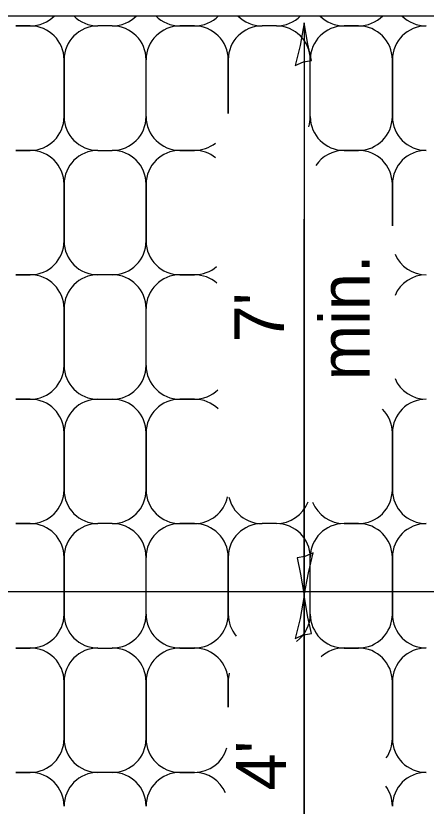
# Model space of a CAD drawing. Extents: x 0 to 2.83, y -0.12 to 1.83.
# Drawn here: x 0.8057 to 0.9018, y 0.7031 to 0.8883 of the extents above; entities that cross this region are included whole.
import ezdxf

# ---------------------------------------------------------------- set-up
doc = ezdxf.new("R2010")
doc.units = 0
doc.layers.add('RD_Pr_Roadway_Dimensions', color=7, linetype='Continuous')
doc.layers.add('SH_General_Details', color=7, linetype='Continuous')

msp = doc.modelspace()

# ---------------------------------------------------------------- linework, layer by layer
at = {"layer": 'RD_Pr_Roadway_Dimensions'}
for p, q in [((0.8732482322124735, 0.8866831745507813), (0.8732482322124735, 0.752426007887224)), ((0.8732482322124735, 0.35682067455897704), (0.8732482322124735, 0.8406240079010523))]:
    msp.add_line(p, q, dxfattribs=at)
for points in [[(0.8711562322048441, 0.8766851745645202), (0.8730782322159008, 0.8774991745556391), (0.8749202322034135, 0.8778131745661295), (0.8741142322091355, 0.8816831745507814), (0.8732482322124735, 0.8866831745507813), (0.8722782322039798, 0.8813491745593643)], [(0.8753402322201028, 0.7624240078928567), (0.8734182322090461, 0.7616100079024828), (0.8715762322215334, 0.7612960078919924), (0.8723822322158113, 0.757426007887224), (0.8732482322124735, 0.752426007887224), (0.8742182322209671, 0.7577600078980125)], [(0.8711562322048441, 0.742428007900963), (0.8730782322159008, 0.7432420078913368), (0.8749202322034135, 0.7435560079018272), (0.8741142322091355, 0.747426007887224), (0.8732482322124735, 0.752426007887224), (0.8722782322039798, 0.7470920078958071)]]:
    msp.add_lwpolyline(points, close=True, dxfattribs=at)
at = {"layer": 'SH_General_Details'}
for p, q in [((0.5357306488817528, 0.8882902578915156), (0.9917306488817528, 0.8882902578915156)), ((0.8057475655546382, 0.8859089245597518), (0.8091200655369059, 0.8859089245597518)), ((0.8091200655369059, 0.8859089245597518), (0.8057475655546382, 0.8859089245597518)), ((0.8283258988728717, 0.8859089245597518), (0.8249533988704875, 0.8859089245597518)), ((0.8283258988728717, 0.8859089245597518), (0.8249533988704875, 0.8859089245597518)), ((0.8475317322080925, 0.8859089245597518), (0.8441592322057083, 0.8859089245597518)), ((0.8441592322057083, 0.8859089245597518), (0.8475317322080925, 0.8859089245597518)), ((0.8667375655440583, 0.8859089245597518), (0.8633650655416741, 0.8859089245597518)), ((0.8667375655440583, 0.8859089245597518), (0.8633650655416741, 0.8859089245597518)), ((0.8859433988800243, 0.8859089245597518), (0.8825708988776401, 0.8859089245597518)), ((0.8825708988776401, 0.8859089245597518), (0.8859433988800243, 0.8859089245597518)), ((0.8170367322033242, 0.8646764245631791), (0.8170367322033242, 0.8779922578933335)), ((0.8170367322033242, 0.8779922578933335), (0.8170367322033242, 0.8646764245631791)), ((0.8170367322033242, 0.8779922578933335), (0.8170367322033242, 0.8646764245631791)), ((0.83624256553929, 0.8646764245631791), (0.83624256553929, 0.8779922578933335)), ((0.83624256553929, 0.8646764245631791), (0.83624256553929, 0.8779922578933335)), ((0.83624256553929, 0.8646764245631791), (0.83624256553929, 0.8779922578933335)), ((0.8554483988752559, 0.8654015912214912), (0.8554483988752559, 0.8779922578933335)), ((0.8554483988752559, 0.8779922578933335), (0.8554483988752559, 0.8654015912214912)), ((0.8554483988752559, 0.8779922578933335), (0.8554483988752559, 0.8654015912214912)), ((0.8746542322104767, 0.8646764245631791), (0.8746542322104767, 0.8779922578933335)), ((0.8746542322104767, 0.8646764245631791), (0.8746542322104767, 0.8779922578933335)), ((0.8746542322104767, 0.8646764245631791), (0.8746542322104767, 0.8779922578933335)), ((0.8938600655464426, 0.8646764245631791), (0.8938600655464426, 0.8779922578933335)), ((0.8938600655464426, 0.8779922578933335), (0.8938600655464426, 0.8646764245631791)), ((0.8938600655464426, 0.8779922578933335), (0.8938600655464426, 0.8646764245631791)), ((0.8057475655546382, 0.8567597578967607), (0.8091200655369059, 0.8567597578967607)), ((0.8057475655546382, 0.8567597578967607), (0.8091200655369059, 0.8567597578967607)), ((0.8091200655369059, 0.8567597578967607), (0.8057475655546382, 0.8567597578967607)), ((0.8249533988704875, 0.8567597578967607), (0.8283258988728717, 0.8567597578967607)), ((0.8249533988704875, 0.8567597578967607), (0.8283258988728717, 0.8567597578967607)), ((0.8441592322057083, 0.8567597578967607), (0.8475317322080925, 0.8567597578967607)), ((0.8441592322057083, 0.8567597578967607), (0.8475317322080925, 0.8567597578967607)), ((0.8475317322080925, 0.8567597578967607), (0.8441592322057083, 0.8567597578967607)), ((0.8825708988776401, 0.8567597578967607), (0.8859433988800243, 0.8567597578967607)), ((0.8825708988776401, 0.8567597578967607), (0.8859433988800243, 0.8567597578967607)), ((0.8859433988800243, 0.8567597578967607), (0.8825708988776401, 0.8567597578967607)), ((0.8170367322033242, 0.8488430912295974), (0.8170367322033242, 0.835527257899443)), ((0.8170367322033242, 0.835527257899443), (0.8170367322033242, 0.8488430912295974)), ((0.83624256553929, 0.8488430912295974), (0.83624256553929, 0.835527257899443)), ((0.83624256553929, 0.835527257899443), (0.83624256553929, 0.8488430912295974)), ((0.8938600655464426, 0.8488430912295974), (0.8938600655464426, 0.8390517578924692)), ((0.8938600655464426, 0.8390517578924692), (0.8938600655464426, 0.8488430912295974)), ((0.8057475655546382, 0.8276105912330247), (0.8091200655369059, 0.8276105912330247)), ((0.8091200655369059, 0.8276105912330247), (0.8057475655546382, 0.8276105912330247)), ((0.8283258988728717, 0.8276105912330247), (0.8249533988704875, 0.8276105912330247)), ((0.8283258988728717, 0.8276105912330247), (0.8249533988704875, 0.8276105912330247)), ((0.8441592322057083, 0.8276105912330247), (0.8475317322080925, 0.8276105912330247)), ((0.8475317322080925, 0.8276105912330247), (0.8441592322057083, 0.8276105912330247)), ((0.8170367322033242, 0.806378091236452), (0.8170367322033242, 0.8196939245666064)), ((0.8170367322033242, 0.8196939245666064), (0.8170367322033242, 0.806378091236452)), ((0.8170367322033242, 0.8196939245666064), (0.8170367322033242, 0.806378091236452)), ((0.83624256553929, 0.806378091236452), (0.83624256553929, 0.8196939245666064)), ((0.83624256553929, 0.806378091236452), (0.83624256553929, 0.8196939245666064)), ((0.83624256553929, 0.806378091236452), (0.83624256553929, 0.8196939245666064)), ((0.8057475655546382, 0.7984614245692886), (0.8091200655369059, 0.7984614245692886)), ((0.8057475655546382, 0.7984614245692886), (0.8091200655369059, 0.7984614245692886)), ((0.8091200655369059, 0.7984614245692886), (0.8057475655546382, 0.7984614245692886)), ((0.8249533988704875, 0.7984614245692886), (0.8283258988728717, 0.7984614245692886)), ((0.8249533988704875, 0.7984614245692886), (0.8283258988728717, 0.7984614245692886)), ((0.8441592322057083, 0.7984614245692886), (0.8475317322080925, 0.7984614245692886)), ((0.8441592322057083, 0.7984614245692886), (0.8475317322080925, 0.7984614245692886)), ((0.8475317322080925, 0.7984614245692886), (0.8441592322057083, 0.7984614245692886)), ((0.8170367322033242, 0.7905447579028703), (0.8170367322033242, 0.7772289245525993)), ((0.8170367322033242, 0.7772289245525993), (0.8170367322033242, 0.7905447579028703)), ((0.83624256553929, 0.7905447579028703), (0.83624256553929, 0.7772289245525993)), ((0.83624256553929, 0.7772289245525993), (0.83624256553929, 0.7905447579028703)), ((0.8938600655464426, 0.7772289245525993), (0.8938600655464426, 0.7905447579028703)), ((0.8938600655464426, 0.7905447579028703), (0.8938600655464426, 0.7772289245525993)), ((0.8057475655546382, 0.769312257886181), (0.8091200655369059, 0.769312257886181)), ((0.8091200655369059, 0.769312257886181), (0.8057475655546382, 0.769312257886181)), ((0.8283258988728717, 0.769312257886181), (0.8249533988704875, 0.769312257886181)), ((0.8283258988728717, 0.769312257886181), (0.8249533988704875, 0.769312257886181)), ((0.8441592322057083, 0.769312257886181), (0.8475317322080925, 0.769312257886181)), ((0.8475317322080925, 0.769312257886181), (0.8441592322057083, 0.769312257886181)), ((0.8667375655440583, 0.769312257886181), (0.8633650655416741, 0.769312257886181)), ((0.8667375655440583, 0.769312257886181), (0.8633650655416741, 0.769312257886181)), ((0.8859433988800243, 0.769312257886181), (0.8825708988776401, 0.769312257886181)), ((0.8825708988776401, 0.769312257886181), (0.8859433988800243, 0.769312257886181)), ((0.8170367322033242, 0.7480797578896082), (0.8170367322033242, 0.7613955912197626)), ((0.8170367322033242, 0.7613955912197626), (0.8170367322033242, 0.7480797578896082)), ((0.8170367322033242, 0.7613955912197626), (0.8170367322033242, 0.7480797578896082)), ((0.83624256553929, 0.7480797578896082), (0.83624256553929, 0.7613955912197626)), ((0.83624256553929, 0.7480797578896082), (0.83624256553929, 0.7613955912197626)), ((0.83624256553929, 0.7480797578896082), (0.83624256553929, 0.7613955912197626)), ((0.8554483988752559, 0.7480797578896082), (0.8554483988752559, 0.7613955912197626)), ((0.8554483988752559, 0.7613955912197626), (0.8554483988752559, 0.7480797578896082)), ((0.8554483988752559, 0.7613955912197626), (0.8554483988752559, 0.7480797578896082)), ((0.8746542322104767, 0.7480797578896082), (0.8746542322104767, 0.7613955912197626)), ((0.8746542322104767, 0.7480797578896082), (0.8746542322104767, 0.7613955912197626)), ((0.8746542322104767, 0.7480797578896082), (0.8746542322104767, 0.7613955912197626)), ((0.8938600655464426, 0.7480797578896082), (0.8938600655464426, 0.7613955912197626)), ((0.8938600655464426, 0.7613955912197626), (0.8938600655464426, 0.7480797578896082)), ((0.8938600655464426, 0.7613955912197626), (0.8938600655464426, 0.7480797578896082)), ((0.5357306488817528, 0.7533902578952408), (0.9917306488817528, 0.7533902578952408)), ((0.8732482322124735, 0.752426007887224), (0.8732482322124735, 0.6773902578952409)), ((0.8057475655546382, 0.7401630912224448), (0.8091200655369059, 0.7401630912224448)), ((0.8057475655546382, 0.7401630912224448), (0.8091200655369059, 0.7401630912224448)), ((0.8091200655369059, 0.7401630912224448), (0.8057475655546382, 0.7401630912224448)), ((0.8249533988704875, 0.7401630912224448), (0.8283258988728717, 0.7401630912224448)), ((0.8249533988704875, 0.7401630912224448), (0.8283258988728717, 0.7401630912224448)), ((0.8441592322057083, 0.7401630912224448), (0.8475317322080925, 0.7401630912224448)), ((0.8475317322080925, 0.7401630912224448), (0.8441592322057083, 0.7401630912224448)), ((0.8441592322057083, 0.7401630912224448), (0.8475317322080925, 0.7401630912224448)), ((0.8825708988776401, 0.7401630912224448), (0.8859433988800243, 0.7401630912224448)), ((0.8825708988776401, 0.7401630912224448), (0.8859433988800243, 0.7401630912224448)), ((0.8859433988800243, 0.7401630912224448), (0.8825708988776401, 0.7401630912224448)), ((0.8170367322033242, 0.7322464245560265), (0.8170367322033242, 0.7189305912258721)), ((0.8170367322033242, 0.7189305912258721), (0.8170367322033242, 0.7322464245560265)), ((0.83624256553929, 0.7322464245560265), (0.83624256553929, 0.7189305912258721)), ((0.83624256553929, 0.7189305912258721), (0.83624256553929, 0.7322464245560265)), ((0.8554483988752559, 0.7322464245560265), (0.8554483988752559, 0.7263057579005755)), ((0.8554483988752559, 0.7263057579005755), (0.8554483988752559, 0.7322464245560265)), ((0.8938600655464426, 0.7189305912258721), (0.8938600655464426, 0.7322464245560265)), ((0.8938600655464426, 0.7322464245560265), (0.8938600655464426, 0.7189305912258721)), ((0.8057475655546382, 0.7110139245594538), (0.8091200655369059, 0.7110139245594538)), ((0.8091200655369059, 0.7110139245594538), (0.8057475655546382, 0.7110139245594538)), ((0.8283258988728717, 0.7110139245594538), (0.8249533988704875, 0.7110139245594538)), ((0.8283258988728717, 0.7110139245594538), (0.8249533988704875, 0.7110139245594538)), ((0.8441592322057083, 0.7110139245594538), (0.8475317322080925, 0.7110139245594538)), ((0.8475317322080925, 0.7110139245594538), (0.8441592322057083, 0.7110139245594538))]:
    msp.add_line(p, q, dxfattribs=at)
for centre, start, end in [((0.8091191968386963, 0.8938260965550936), 270, 315.6371611111111), ((0.824952530172278, 0.8938260965550936), 224.3628388888889, 270), ((0.8283250301746622, 0.8938260965550936), 270, 315.6371611111111), ((0.8441583635082438, 0.8938260965550936), 224.3628388888889, 270), ((0.847530863510628, 0.8938260965550936), 270, 315.6371611111111), ((0.8633641968434647, 0.8938260965550936), 224.3628388888889, 270), ((0.8667366968458489, 0.8938260965550936), 270, 315.6371611111111), ((0.8825700301794306, 0.8938260965550936), 224.3628388888889, 270), ((0.8859425301818147, 0.8938260965550936), 270, 315.6371611111111), ((0.9017758635153964, 0.8938260965550936), 224.3628388888889, 270), ((0.8091191968386963, 0.8779927632215119), 0, 90), ((0.824952530172278, 0.8779927632215119), 90, 180), ((0.8283250301746622, 0.8779927632215119), 0, 90), ((0.8441583635082438, 0.8779927632215119), 90, 180), ((0.847530863510628, 0.8779927632215119), 0, 90), ((0.8633641968434647, 0.8779927632215119), 90, 180), ((0.8667366968458489, 0.8779927632215119), 0, 90), ((0.8825700301794306, 0.8779927632215119), 90, 180), ((0.8859425301818147, 0.8779927632215119), 0, 90), ((0.9017758635153964, 0.8779927632215119), 90, 180), ((0.8091191968386963, 0.8646769298913575), 270, 360), ((0.824952530172278, 0.8646769298913575), 180, 270), ((0.8283250301746622, 0.8646769298913575), 270, 360), ((0.8441583635082438, 0.8646769298913575), 180, 270), ((0.8667366968458489, 0.8646769298913575), 342.59411666666665, 360), ((0.8825700301794306, 0.8646769298913575), 180, 270), ((0.8859425301818147, 0.8646769298913575), 270, 360), ((0.9017758635153964, 0.8646769298913575), 180, 270), ((0.847530863510628, 0.8646769298913575), 270, 308.31373055555554), ((0.8091191968386963, 0.8488435965577759), 0, 90), ((0.824952530172278, 0.8488435965577759), 90, 180), ((0.8283250301746622, 0.8488435965577759), 0, 90), ((0.8441583635082438, 0.8488435965577759), 90, 180), ((0.847530863510628, 0.8488435965577759), 51.365308333333324, 90), ((0.8825700301794306, 0.8488435965577759), 90, 146.6052138888889), ((0.8859425301818147, 0.8488435965577759), 0, 90), ((0.9017758635153964, 0.8488435965577759), 90, 180), ((0.8091191968386963, 0.8355277632276213), 270, 360), ((0.824952530172278, 0.8355277632276213), 180, 270), ((0.8283250301746622, 0.8355277632276213), 270, 360), ((0.8441583635082438, 0.8355277632276213), 180, 270), ((0.9017758635153964, 0.8355277632276213), 202.89788055555556, 270), ((0.847530863510628, 0.8355277632276213), 270, 311.05971944444445), ((0.8091191968386963, 0.8196944298947848), 0, 90), ((0.824952530172278, 0.8196944298947848), 90, 180), ((0.8283250301746622, 0.8196944298947848), 0, 90), ((0.8441583635082438, 0.8196944298947848), 90, 180), ((0.847530863510628, 0.8196944298947848), 48.558249999999994, 90), ((0.9017758635153964, 0.8196944298947848), 90, 157.1021194444445), ((0.8091191968386963, 0.8063785965445138), 270, 360), ((0.824952530172278, 0.8063785965445138), 180, 270), ((0.8283250301746622, 0.8063785965445138), 270, 360), ((0.8441583635082438, 0.8063785965445138), 180, 270), ((0.9017758635153964, 0.8063785965445138), 202.89788055555556, 270), ((0.847530863510628, 0.8063785965445138), 270, 313.9230583333333), ((0.8091191968386963, 0.7905452632109321), 0, 90), ((0.824952530172278, 0.7905452632109321), 90, 180), ((0.8283250301746622, 0.7905452632109321), 0, 90), ((0.8441583635082438, 0.7905452632109321), 90, 180), ((0.847530863510628, 0.7905452632109321), 45.621269444444444, 90), ((0.9017758635153964, 0.7905452632109321), 90, 180), ((0.8859425301818147, 0.7905452632109321), 0, 44.713149999999985), ((0.8091191968386963, 0.7772294298807777), 270, 360), ((0.824952530172278, 0.7772294298807777), 180, 270), ((0.8283250301746622, 0.7772294298807777), 270, 360), ((0.8441583635082438, 0.7772294298807777), 180, 270), ((0.8859425301818147, 0.7772294298807777), 270, 360), ((0.9017758635153964, 0.7772294298807777), 180, 270), ((0.847530863510628, 0.7772294298807777), 270, 347.71990277777775), ((0.8633641968434647, 0.7772294298807777), 192.44329166666665, 270), ((0.8667366968458489, 0.7772294298807777), 270, 339.1636611111111), ((0.8825700301794306, 0.7772294298807777), 201.32966666666667, 270), ((0.8091191968386963, 0.761396096547941), 0, 90), ((0.824952530172278, 0.761396096547941), 90, 180), ((0.8283250301746622, 0.761396096547941), 0, 90), ((0.8441583635082438, 0.761396096547941), 90, 180), ((0.847530863510628, 0.761396096547941), 0, 90), ((0.8633641968434647, 0.761396096547941), 90, 180), ((0.8667366968458489, 0.761396096547941), 0, 90), ((0.8825700301794306, 0.761396096547941), 90, 180), ((0.8859425301818147, 0.761396096547941), 0, 90), ((0.9017758635153964, 0.761396096547941), 90, 180), ((0.8091191968386963, 0.7480802632177866), 270, 360), ((0.824952530172278, 0.7480802632177866), 180, 270), ((0.8283250301746622, 0.7480802632177866), 270, 360), ((0.8441583635082438, 0.7480802632177866), 180, 270), ((0.847530863510628, 0.7480802632177866), 270, 360), ((0.8633641968434647, 0.7480802632177866), 180, 220.48505555555556), ((0.8667366968458489, 0.7480802632177866), 306.4627194444444, 360), ((0.8825700301794306, 0.7480802632177866), 180, 270), ((0.8859425301818147, 0.7480802632177866), 270, 360), ((0.9017758635153964, 0.7480802632177866), 180, 270), ((0.8091191968386963, 0.7322469298842049), 0, 90), ((0.824952530172278, 0.7322469298842049), 90, 180), ((0.8283250301746622, 0.7322469298842049), 0, 90), ((0.8441583635082438, 0.7322469298842049), 90, 180), ((0.847530863510628, 0.7322469298842049), 0, 90), ((0.8825700301794306, 0.7322469298842049), 90, 132.80562500000002), ((0.8859425301818147, 0.7322469298842049), 0, 90), ((0.9017758635153964, 0.7322469298842049), 90, 180), ((0.8633641968434647, 0.7322469298842049), 165.32176666666666, 180), ((0.8091191968386963, 0.7189310965540505), 270, 360), ((0.824952530172278, 0.7189310965540505), 180, 270), ((0.8283250301746622, 0.7189310965540505), 270, 360), ((0.8441583635082438, 0.7189310965540505), 180, 270), ((0.8859425301818147, 0.7189310965540505), 325.2494388888889, 360), ((0.9017758635153964, 0.7189310965540505), 180, 270), ((0.847530863510628, 0.7189310965540505), 270, 343.87885), ((0.8091191968386963, 0.7030977632204689), 0, 90), ((0.824952530172278, 0.7030977632204689), 90, 180), ((0.8283250301746622, 0.7030977632204689), 0, 90), ((0.8441583635082438, 0.7030977632204689), 90, 180), ((0.847530863510628, 0.7030977632204689), 23.422419444444444, 90), ((0.9017758635153964, 0.7030977632204689), 90, 180), ((0.8859425301818147, 0.7030977632204689), 5.684341886080802e-14, 36.070777777777835)]:
    msp.add_arc(centre, 0.007916666666666666, start, end, dxfattribs=at)

# ---------------------------------------------------------------- texts
at = {"layer": 'RD_Pr_Roadway_Dimensions'}
for s, p in [('min.', (0.8885188116846576, 0.8028666058441022)), ("7'", (0.8685188083520129, 0.8117976876037606)), ("4'", (0.8689543325370148, 0.7067735831881352))]:
    msp.add_text(s, height=0.011666669999999999, rotation=90, dxfattribs=at).set_placement(p)

doc.saveas('drawing.dxf')
